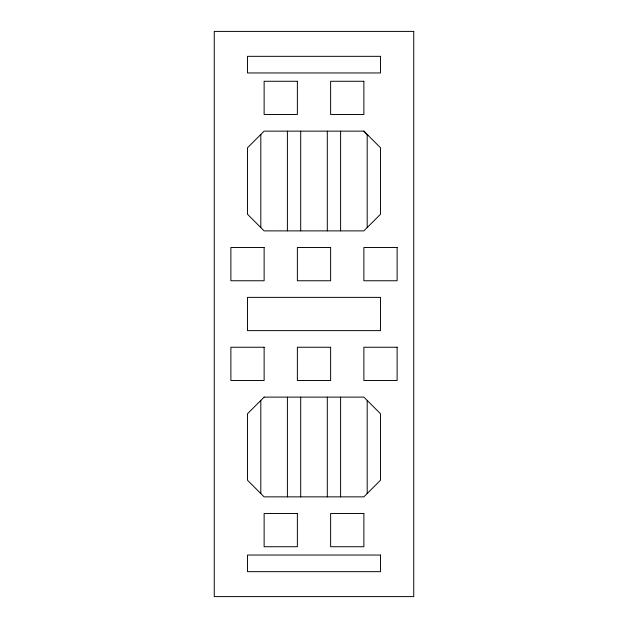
<?xml version="1.0" encoding="UTF-8"?>
<svg xmlns="http://www.w3.org/2000/svg" width="628" height="628" viewBox="0 0 628 628"><rect width="100%" height="100%" fill="white"/><g stroke="black" fill="none" stroke-linecap="round" stroke-linejoin="round"><path stroke-width="0.94" d="M363.871 131.142L264.129 131.142L247.503 147.768L247.503 214.258L264.129 230.884L363.871 230.884L380.497 214.258L380.497 147.768L363.871 131.142L367.859 135.405M367.192 134.463L367.192 227.556M367.192 400.444L367.192 493.537M340.596 131.142L340.596 230.884M340.596 397.116L340.596 496.858M327.298 131.142L327.298 230.884M327.298 397.116L327.298 496.858M300.702 131.142L300.702 230.884M300.702 397.116L300.702 496.858M287.404 131.142L287.404 230.884M287.404 397.116L287.404 496.858M260.808 134.463L260.808 227.556M260.808 400.444L260.808 493.537M264.129 397.116L247.503 413.742L247.503 480.232L264.129 496.858L363.871 496.858L380.497 480.232L380.497 413.742L363.871 397.116L264.129 397.116M413.742 31.4L214.258 31.4L214.258 596.6L413.742 596.6L413.742 31.4M380.497 56.332L247.503 56.332L247.503 72.958L380.497 72.958L380.497 56.332M297.374 81.271L264.129 81.271L264.129 114.516L297.374 114.516L297.374 81.271M363.871 81.271L330.626 81.271L330.626 114.516L363.871 114.516L363.871 81.271M264.129 247.503L230.884 247.503L230.884 280.755L264.129 280.755L264.129 247.503M330.626 247.503L297.374 247.503L297.374 280.755L330.626 280.755L330.626 247.503M397.116 247.503L363.871 247.503L363.871 280.755L397.116 280.755L397.116 247.503M380.497 297.374L247.503 297.374L247.503 330.626L380.497 330.626L380.497 297.374M264.129 347.245L230.884 347.245L230.884 380.497L264.129 380.497L264.129 347.245M330.626 347.245L297.374 347.245L297.374 380.497L330.626 380.497L330.626 347.245M397.116 347.245L363.871 347.245L363.871 380.497L397.116 380.497L397.116 347.245M297.374 513.484L264.129 513.484L264.129 546.729L297.374 546.729L297.374 513.484M363.871 513.484L330.626 513.484L330.626 546.729L363.871 546.729L363.871 513.484M380.497 555.042L247.503 555.042L247.503 571.668L380.497 571.668L380.497 555.042"/></g></svg>
